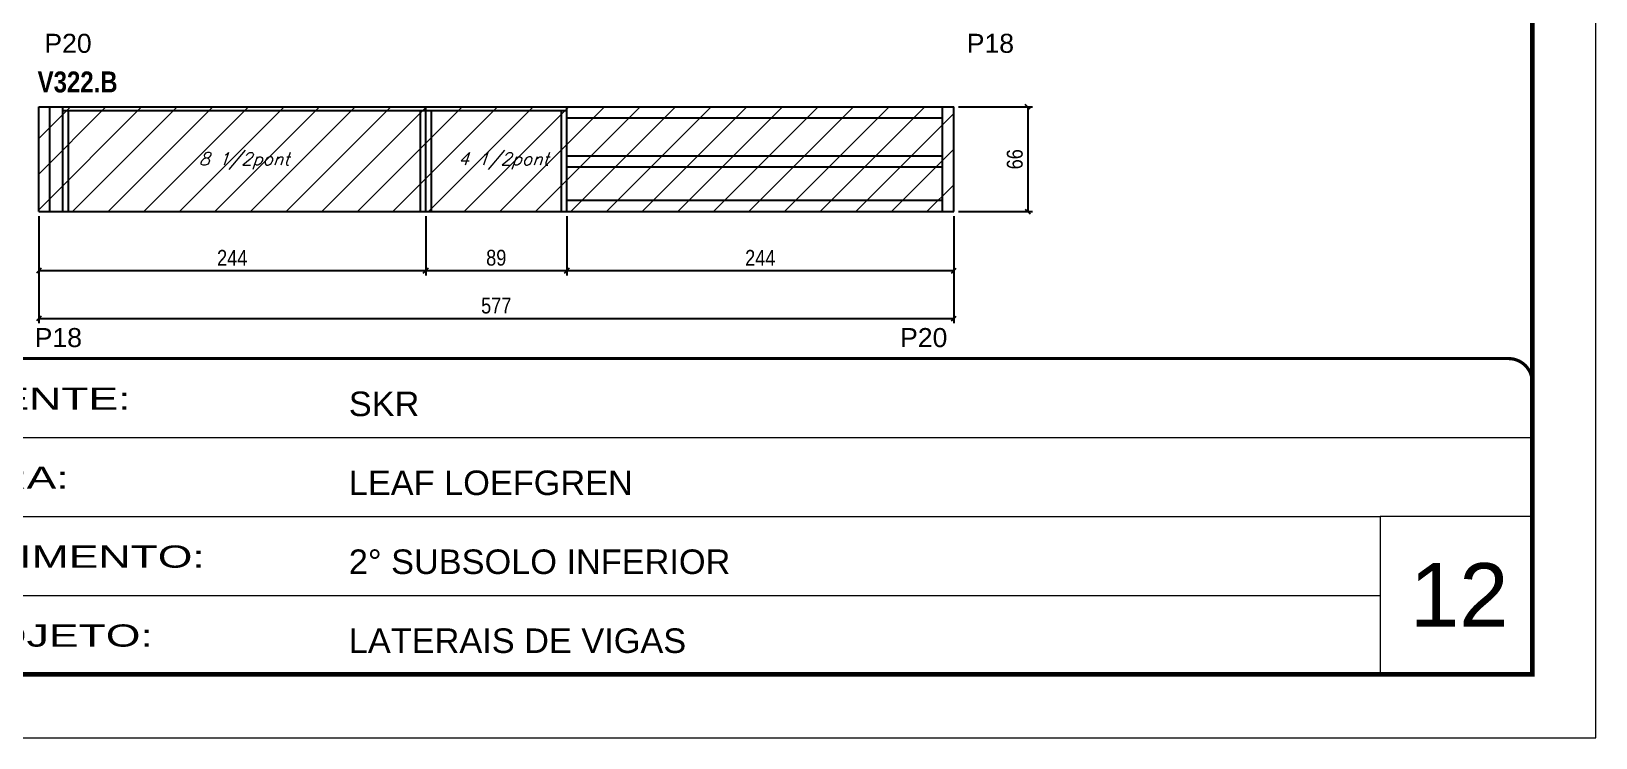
# Model space of a CAD drawing. Extents: x 3309 to 9590, y -2522 to 15424.
# Drawn here: x 8576 to 9563, y 11261 to 11706 of the extents above; entities that cross this region are included whole.
import ezdxf

# ---------------------------------------------------------------- set-up
doc = ezdxf.new("R2010")
doc.units = 0
doc.linetypes.add('CONTINUO', pattern=[0])
doc.linetypes.add('DASHED', pattern=[0.75, 0.5, -0.25])
for name, color, linetype in [('5', 5, 'Continuous'), ('COTA', 241, 'Continuous'), ('NOMENCLATURA', 7, 'Continuous'), ('Painéis', 200, 'Continuous'), ('SARR_2.2x7', 40, 'Continuous'), ('SARR_3.5x7', 81, 'Continuous'), ('texto', 7, 'Continuous')]:
    doc.layers.add(name, color=color, linetype=linetype)
for name, color, linetype, lineweight in [('CARIMBO', 255, 'Continuous', 9), ('Folhas', 255, 'Continuous', 9), ('Hachura', 251, 'Continuous', 9), ('SARRAFO DE PRESSAO', 251, 'DASHED', 9)]:
    doc.layers.add(name, color=color, linetype=linetype, lineweight=lineweight)
doc.styles.add('ARIAL', font='arial.ttf')
doc.styles.add('COTA TECNICA', font='techl___.ttf', dxfattribs={"height": 10})
doc.styles.add('Romans', font='romans.shx')
doc.styles.get("Standard").update_dxf_attribs({"font": 'arial.ttf'})
doc.styles.add('TECNICA', font='techb___.ttf', dxfattribs={"height": 10})
doc.styles.add('Tecnologia', font='')
doc.styles.get('Tecnologia').set_extended_font_data('Forgotten Futurist')
doc.dimstyles.new('PAINEL', dxfattribs={"dimtxt": 10, "dimasz": 3, "dimexe": 3, "dimexo": 3, "dimgap": 3, "dimtad": 1, "dimdec": 1, "dimzin": 12, "dimdsep": 46, "dimtxsty": 'COTA TECNICA', "dimblk1": 'OBLIQUE', "dimblk2": 'OBLIQUE', "dimsah": 1, "dimcen": 0.9, "dimclrd": 4, "dimclre": 4, "dimclrt": 240, "dimadec": 1, "dimazin": 3, "dimtfac": 1, "dimtdec": 1, "dimtmove": 0, "dimatfit": 3, "dimfxl": 1, "dimtolj": 1, "dimtzin": 12, "dimarcsym": 0})

# ---------------------------------------------------------------- blocks, each defined once
blk = doc.blocks.new('9999999999')
at = {"color": 30, "linetype": 'CONTINUO'}
for p, q in [((98564.56, 34379.64), (99583.98, 34379.64)), ((98564.56, 34329.83), (99487.98, 34329.83)), ((99583.98, 34329.83), (99487.98, 34329.83)), ((99487.98, 34329.83), (99487.98, 34230.21)), ((98564.56, 34280.02), (99487.98, 34280.02))]:
    blk.add_line(p, q, dxfattribs=at)
at = {"color": 30, "linetype": 'CONTINUO', "const_width": 2}
blk.add_lwpolyline([(99583.98, 34230.21), (99583.98, 34414.45, 0.414214), (99568.98, 34429.45), (98228.98, 34429.45, 0.414214), (98213.98, 34414.45), (98213.98, 34245.21, 0.414214), (98228.98, 34230.21), (99583.98, 34230.21)], format="xyb", dxfattribs=at)
at = {"layer": 'Folhas'}
blk.add_lwpolyline([(98138.98, 34190.21), (99623.98, 34190.21), (99623.98, 35240.21), (98138.98, 35240.21)], close=True, dxfattribs=at)
at = {"layer": 'Folhas', "color": 30, "const_width": 3}
blk.add_lwpolyline([(98213.98, 34230.21), (99583.98, 34230.21), (99583.98, 35200.21), (98213.98, 35200.21)], close=True, dxfattribs=at)
at = {"color": 7, "linetype": 'Continuous', "ltscale": 5, "style": 'ARIAL'}
for s, height, p in [('SKR', 15.483, (98837.68, 34393.13)), ('LEAF LOEFGREN', 15.4829, (98837.68, 34343.32)), ('2° SUBSOLO INFERIOR', 15.4829, (98837.68, 34293.51)), ('LATERAIS DE VIGAS', 15.4829, (98837.68, 34243.7))]:
    blk.add_text(s, height=height, dxfattribs=at).set_placement(p)
at = {"layer": 'Folhas', "color": 7, "style": 'Tecnologia', "width": 1.5}
for s, p in [('CLIENTE:', (98573.65, 34397.17)), ('OBRA:', (98573.65, 34347.31)), ('PAVIMENTO:', (98573.65, 34297.5)), ('PROJETO:', (98573.65, 34247.69))]:
    blk.add_text(s, height=14, dxfattribs=at).set_placement(p)
blk = doc.blocks.new('_Oblique')
at = {"color": 0, "linetype": 'ByBlock', "lineweight": -2}
blk.add_line((-0.5, -0.5), (0.5, 0.5), dxfattribs=at)
blk = doc.blocks.new('*D1291')
at = {"layer": 'COTA', "color": 4, "linetype": 'ByBlock', "lineweight": -2, "transparency": 16777216}
for p, q in [((8581.04, 11589.7), (8581.04, 11552.41)), ((8825.04, 11589.7), (8825.04, 11552.41)), ((8581.04, 11555.41), (8825.04, 11555.41))]:
    blk.add_line(p, q, dxfattribs=at)
at = {"layer": 'Defpoints', "color": 0, "linetype": 'ByBlock', "transparency": 16777216}
for p in [(8581.04, 11592.7), (8825.04, 11592.7), (8825.04, 11555.41)]:
    blk.add_point(p, dxfattribs=at)
at = {"layer": 'COTA', "color": 4, "linetype": 'ByBlock', "lineweight": -2, "transparency": 16777216, "xscale": 3, "yscale": 3, "zscale": 3, "rotation": 180}
blk.add_blockref('_Oblique', (8581.04, 11555.41), dxfattribs=at)
at = {"layer": 'COTA', "color": 4, "linetype": 'ByBlock', "lineweight": -2, "transparency": 16777216, "xscale": 3, "yscale": 3, "zscale": 3}
blk.add_blockref('_Oblique', (8825.04, 11555.41), dxfattribs=at)
at = {"layer": 'COTA', "color": 240, "linetype": 'ByBlock', "transparency": 16777216, "insert": (8703.04, 11563.48), "char_height": 10, "attachment_point": 5, "style": 'COTA TECNICA'}
blk.add_mtext('\\A1;244', dxfattribs=at)
blk = doc.blocks.new('*D1292')
at = {"layer": 'COTA', "color": 4, "linetype": 'ByBlock', "lineweight": -2, "transparency": 16777216}
for p, q in [((8914.04, 11589.7), (8914.04, 11552.41)), ((9158.04, 11589.7), (9158.04, 11552.41)), ((8914.04, 11555.41), (9158.04, 11555.41))]:
    blk.add_line(p, q, dxfattribs=at)
at = {"layer": 'Defpoints', "color": 0, "linetype": 'ByBlock', "transparency": 16777216}
for p in [(8914.04, 11592.7), (9158.04, 11592.7), (9158.04, 11555.41)]:
    blk.add_point(p, dxfattribs=at)
at = {"layer": 'COTA', "color": 4, "linetype": 'ByBlock', "lineweight": -2, "transparency": 16777216, "xscale": 3, "yscale": 3, "zscale": 3, "rotation": 180}
blk.add_blockref('_Oblique', (8914.04, 11555.41), dxfattribs=at)
at = {"layer": 'COTA', "color": 4, "linetype": 'ByBlock', "lineweight": -2, "transparency": 16777216, "xscale": 3, "yscale": 3, "zscale": 3}
blk.add_blockref('_Oblique', (9158.04, 11555.41), dxfattribs=at)
at = {"layer": 'COTA', "color": 240, "linetype": 'ByBlock', "transparency": 16777216, "insert": (9036.04, 11563.48), "char_height": 10, "attachment_point": 5, "style": 'COTA TECNICA'}
blk.add_mtext('\\A1;244', dxfattribs=at)
blk = doc.blocks.new('*D1294')
at = {"layer": 'COTA', "color": 4, "linetype": 'ByBlock', "lineweight": -2, "transparency": 16777216}
for p, q in [((8581.04, 11589.7), (8581.04, 11522.2)), ((9158.04, 11589.7), (9158.04, 11522.2)), ((8581.04, 11525.2), (9158.04, 11525.2))]:
    blk.add_line(p, q, dxfattribs=at)
at = {"layer": 'Defpoints', "color": 0, "linetype": 'ByBlock', "transparency": 16777216}
for p in [(8581.04, 11592.7), (9158.04, 11592.7), (9158.04, 11525.2)]:
    blk.add_point(p, dxfattribs=at)
at = {"layer": 'COTA', "color": 4, "linetype": 'ByBlock', "lineweight": -2, "transparency": 16777216, "xscale": 3, "yscale": 3, "zscale": 3, "rotation": 180}
blk.add_blockref('_Oblique', (8581.04, 11525.2), dxfattribs=at)
at = {"layer": 'COTA', "color": 4, "linetype": 'ByBlock', "lineweight": -2, "transparency": 16777216, "xscale": 3, "yscale": 3, "zscale": 3}
blk.add_blockref('_Oblique', (9158.04, 11525.2), dxfattribs=at)
at = {"layer": 'COTA', "color": 240, "linetype": 'ByBlock', "transparency": 16777216, "insert": (8869.54, 11533.31), "char_height": 10, "attachment_point": 5, "style": 'COTA TECNICA'}
blk.add_mtext('\\A1;577', dxfattribs=at)
blk = doc.blocks.new('*D1295')
at = {"layer": 'COTA', "color": 4, "lineweight": -2, "transparency": 16777216}
for p, q in [((8825.04, 11589.7), (8825.04, 11552.41)), ((8914.04, 11589.7), (8914.04, 11552.41)), ((8825.04, 11555.41), (8914.04, 11555.41))]:
    blk.add_line(p, q, dxfattribs=at)
at = {"layer": 'Defpoints', "color": 0, "transparency": 16777216}
for p in [(8825.04, 11592.7), (8914.04, 11592.7), (8914.04, 11555.41)]:
    blk.add_point(p, dxfattribs=at)
at = {"layer": 'COTA', "color": 4, "lineweight": -2, "transparency": 16777216, "xscale": 3, "yscale": 3, "zscale": 3, "rotation": 180}
blk.add_blockref('_Oblique', (8825.04, 11555.41), dxfattribs=at)
at = {"layer": 'COTA', "color": 4, "lineweight": -2, "transparency": 16777216, "xscale": 3, "yscale": 3, "zscale": 3}
blk.add_blockref('_Oblique', (8914.04, 11555.41), dxfattribs=at)
at = {"layer": 'COTA', "color": 240, "transparency": 16777216, "insert": (8869.54, 11563.51), "char_height": 10, "attachment_point": 5, "style": 'COTA TECNICA'}
blk.add_mtext('\\A1;89', dxfattribs=at)
blk = doc.blocks.new('*D1296')
at = {"layer": 'COTA', "color": 4, "lineweight": -2, "transparency": 16777216}
for p, q in [((9161.04, 11658.7), (9207.68, 11658.7)), ((9204.68, 11658.7), (9204.68, 11592.7)), ((9161.04, 11592.7), (9207.68, 11592.7))]:
    blk.add_line(p, q, dxfattribs=at)
at = {"layer": 'Defpoints', "color": 0, "transparency": 16777216}
for p in [(9158.04, 11658.7), (9158.04, 11592.7), (9204.68, 11592.7)]:
    blk.add_point(p, dxfattribs=at)
at = {"layer": 'COTA', "color": 4, "lineweight": -2, "transparency": 16777216, "xscale": 3, "yscale": 3, "zscale": 3}
for p, rotation in [((9204.68, 11658.7), 90), ((9204.68, 11592.7), 270)]:
    blk.add_blockref('_Oblique', p, dxfattribs=dict(at, rotation=rotation))
at = {"layer": 'COTA', "color": 240, "transparency": 16777216, "insert": (9196.57, 11625.7), "char_height": 10, "attachment_point": 5, "rotation": 90, "style": 'COTA TECNICA'}
blk.add_mtext('\\A1;66', dxfattribs=at)

msp = doc.modelspace()

# ---------------------------------------------------------------- hatches: boundary and pattern name
at = {"layer": 'Hachura', "linetype": 'ByBlock'}
h = msp.add_hatch(dxfattribs=at)
h.set_pattern_fill('ANSI31', color=256, scale=5)
h.set_pattern_definition([(45, (-21.667, -354.006), (-11.22532, 11.22532), [])])
h.paths.add_polyline_path([(8581.04, 11658.7), (8581.04, 11592.7), (8825.04, 11592.7), (8825.04, 11658.7)])
h.paths.add_polyline_path([(8825.04, 11658.7), (8825.04, 11592.7), (8914.04, 11592.7), (8914.04, 11658.7)])
h.paths.add_polyline_path([(8914.04, 11658.7), (8914.04, 11592.7), (9158.04, 11592.7), (9158.04, 11658.7)])

# ---------------------------------------------------------------- linework, layer by layer
at = {"layer": 'Painéis', "linetype": 'ByBlock'}
for p, q in [((8581.04, 11658.7), (9158.04, 11658.7)), ((8581.04, 11592.7), (8581.04, 11658.7)), ((8825.04, 11592.7), (8825.04, 11658.7)), ((8914.04, 11592.7), (8914.04, 11658.7)), ((9158.04, 11592.7), (9158.04, 11658.7)), ((8581.04, 11592.7), (9158.04, 11592.7))]:
    msp.add_line(p, q, dxfattribs=at)
at = {"layer": 'SARR_2.2x7', "linetype": 'Continuous'}
for p, q in [((8588.04, 11592.7), (8588.04, 11658.7)), ((8596.04, 11656.5), (8825.04, 11656.5)), ((8825.04, 11656.5), (8914.04, 11656.5)), ((9151.04, 11651.7), (8914.04, 11651.7)), ((9151.04, 11592.7), (9151.04, 11658.7)), ((9151.04, 11627.72), (8914.04, 11627.72)), ((9151.04, 11620.72), (8914.04, 11620.72)), ((9151.04, 11599.7), (8914.04, 11599.7))]:
    msp.add_line(p, q, dxfattribs=at)
at = {"layer": 'SARR_3.5x7'}
for p, q in [((8596.04, 11658.7), (8596.04, 11592.7)), ((8599.54, 11656.5), (8599.54, 11592.7)), ((8821.54, 11656.5), (8821.54, 11592.7)), ((8828.54, 11656.5), (8828.54, 11592.7)), ((8910.54, 11656.5), (8910.54, 11592.7))]:
    msp.add_line(p, q, dxfattribs=at)

# ---------------------------------------------------------------- block references
at = {"layer": 'SARRAFO DE PRESSAO', "color": 6, "linetype": 'ByBlock'}
msp.add_blockref('9999999999', (-90061.11, -22929.5), dxfattribs=at)

# ---------------------------------------------------------------- texts
at = {"layer": '5', "linetype": 'Continuous'}
for s, rotation, p in [('P20', 359.99996, (8584.56, 11692.85)), ('P18', 359.99996, (9166.24, 11692.85)), ('P18', 0.00004, (8578.48, 11507.19)), ('P20', 0.00004, (9124.2, 11507.19))]:
    msp.add_text(s, height=12, rotation=rotation, dxfattribs=at).set_placement(p)
at = {"layer": 'CARIMBO', "style": 'ARIAL'}
msp.add_text('12', height=40, dxfattribs=at).set_placement((9445.73, 11330.85))
at = {"layer": 'NOMENCLATURA', "style": 'TECNICA'}
msp.add_text('V322.B', height=13.2, dxfattribs=at).set_placement((8580.32, 11667.89))
at = {"layer": 'texto', "color": 2, "char_height": 8, "attachment_point": 5, "style": 'Romans'}
for s, insert in [('{\\Q19;\\C256;8 1/2pont}', (8710.54, 11624.6)), ('{\\Q19;\\C256;4 1/2pont}', (8874.04, 11624.6))]:
    msp.add_mtext(s, dxfattribs=dict(at, insert=insert))

# ---------------------------------------------------------------- dimensions: what is measured, and where the dimension line sits
at = {"layer": 'COTA'}
dim = msp.add_linear_dim(base=(9204.68, 11592.7), p1=(9158.04, 11658.7), p2=(9158.04, 11592.7), angle=90, dimstyle='PAINEL', dxfattribs=at)
dim.commit()
dim.dimension.update_dxf_attribs({"geometry": '*D1296', "text_midpoint": (9196.57, 11625.7)})
at = {"layer": 'COTA', "linetype": 'ByBlock'}
for base, p2, picture, middle in [((8825.04, 11555.41), (8825.04, 11592.7), '*D1291', (8703.04, 11563.48)), ((9158.04, 11525.2), (9158.04, 11592.7), '*D1294', (8869.54, 11533.31))]:
    dim = msp.add_linear_dim(base=base, p1=(8581.04, 11592.7), p2=p2, dimstyle='PAINEL', dxfattribs=at)
    dim.commit()
    dim.dimension.update_dxf_attribs({"geometry": picture, "text_midpoint": middle})
at = {"layer": 'COTA'}
dim = msp.add_linear_dim(base=(8914.04, 11555.41), p1=(8825.04, 11592.7), p2=(8914.04, 11592.7), dimstyle='PAINEL', dxfattribs=at)
dim.commit()
dim.dimension.update_dxf_attribs({"geometry": '*D1295', "text_midpoint": (8869.54, 11563.51)})
at = {"layer": 'COTA', "linetype": 'ByBlock'}
dim = msp.add_linear_dim(base=(9158.04, 11555.41), p1=(8914.04, 11592.7), p2=(9158.04, 11592.7), dimstyle='PAINEL', override={"dimtmove": 1}, dxfattribs=at)
dim.commit()
dim.dimension.update_dxf_attribs({"geometry": '*D1292', "text_midpoint": (9036.04, 11563.48)})

doc.saveas('drawing.dxf')
